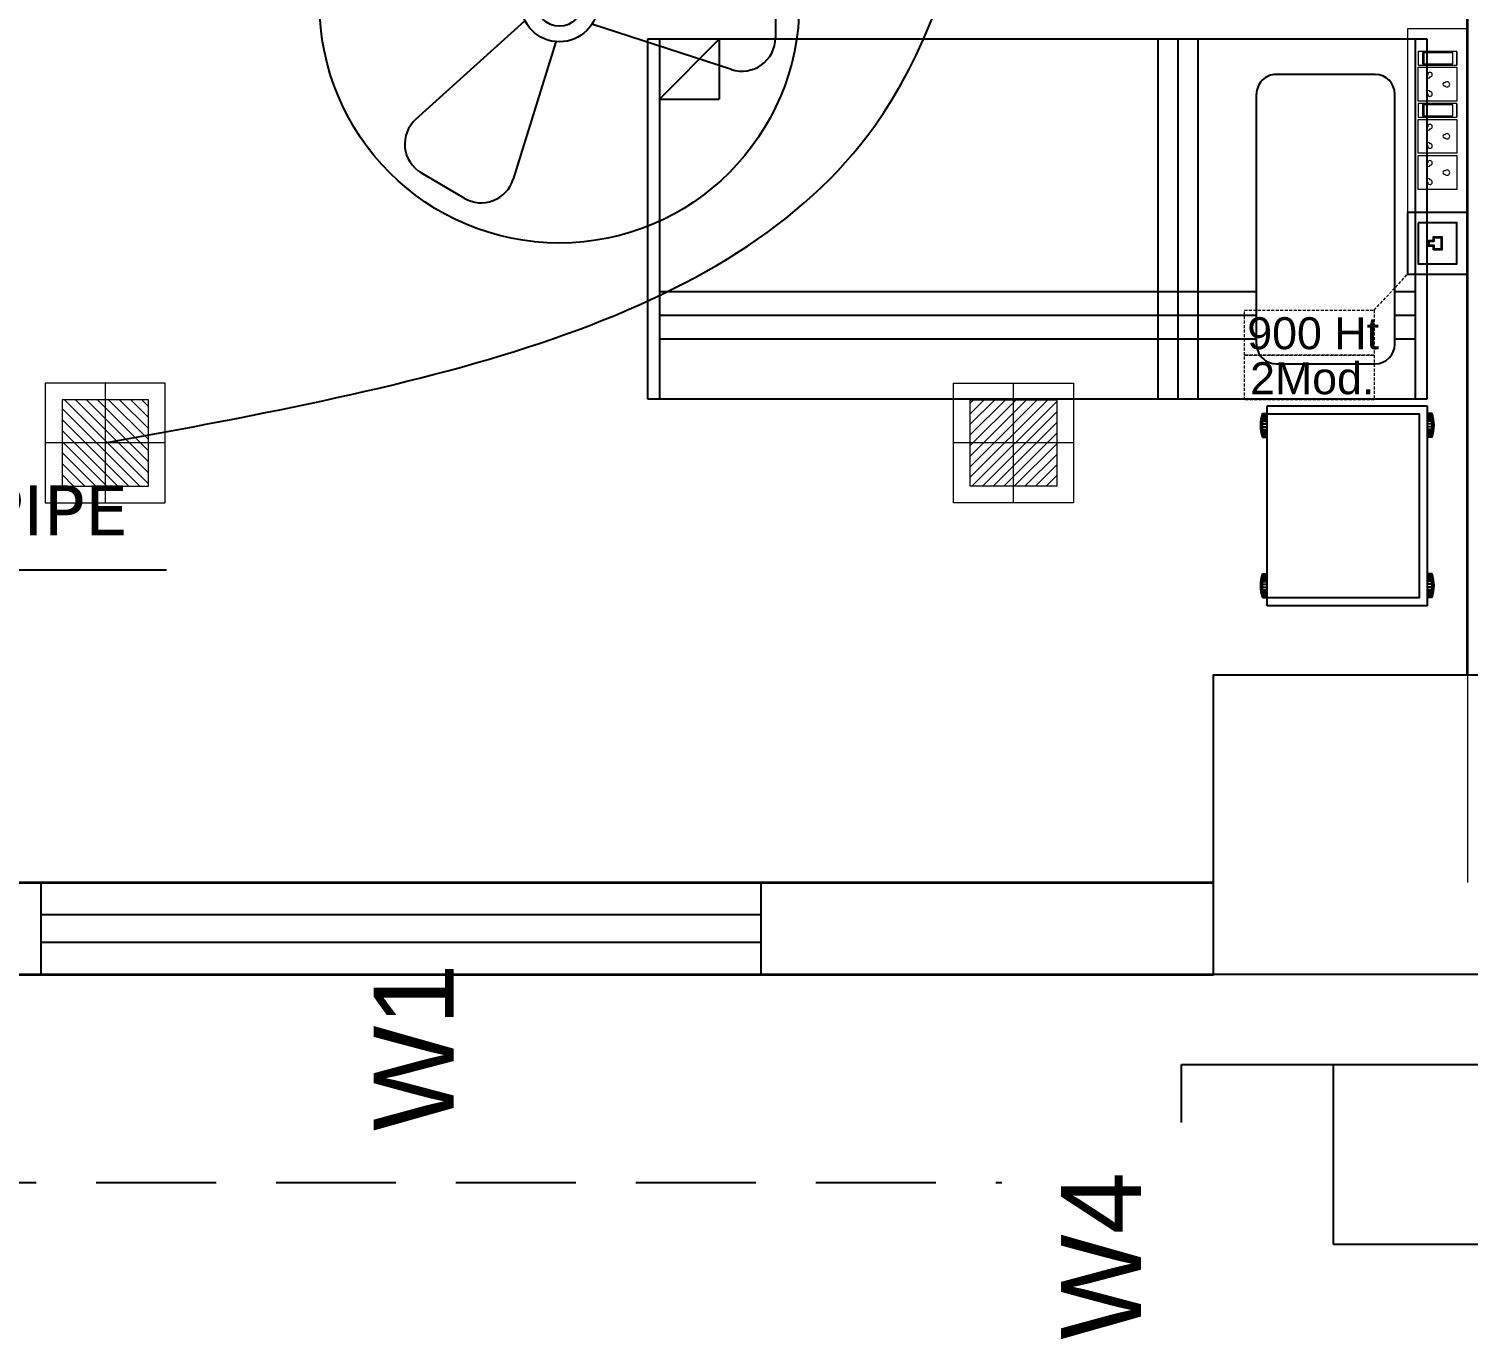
# Model space of a CAD drawing. Extents: x 3550807 to 4078732, y -628171 to -515859.
# Drawn here: x 3575760 to 3579360, y -539546 to -536268 of the extents above; entities that cross this region are included whole.
import ezdxf

# ---------------------------------------------------------------- set-up
doc = ezdxf.new("R2010")
doc.units = 0
doc.header["$LTSCALE"] = 6
doc.header["$MEASUREMENT"] = 0
for name, pattern in [('1', [0]), ('DASHED2', [0.375, 0.25, -0.125]), ('HIDDEN', [0.375, 0.25, -0.125])]:
    doc.linetypes.add(name, pattern=pattern)
doc.layers.get('0').update_dxf_attribs({"linetype": 'CONTINUOUS'})
for name, color, linetype in [('24W RAW POWER', 1, 'CONTINUOUS'), ('24W UPS POWER LIGHT', 5, 'CONTINUOUS'), ('AC-AHU', 7, 'CONTINUOUS'), ('Chajja', 7, 'CONTINUOUS'), ('COL', 5, 'CONTINUOUS'), ('ELE-1200MM CEILINGFAN', 6, 'CONTINUOUS'), ('ELE-8M 6-16A UPS SOCKET', 223, 'CONTINUOUS'), ('ELE.LAN POINT', 3, 'CONTINUOUS'), ('furniture', 33, 'CONTINUOUS'), ('JOINERY', 7, 'CONTINUOUS'), ('MEP_HVAC_TEXT', 7, 'CONTINUOUS'), ('TEXT', 5, 'CONTINUOUS'), ('Window', 161, 'CONTINUOUS')]:
    doc.layers.add(name, color=color, linetype=linetype)
doc.layers.add('CFT_LOOPING', color=7, linetype='1', lineweight=0, true_color=0xd6d600)
for name, color, linetype, lineweight in [('ELE-24W EMERGENCY  LED LIGHT', 5, 'CONTINUOUS', 18), ('ELE-24W LED LIGHT', 1, 'CONTINUOUS', 18), ('ELE. 2N0S OF 6-16 UPS SOCKETS', 191, 'CONTINUOUS', 15), ('WALL', 10, 'CONTINUOUS', 35)]:
    doc.layers.add(name, color=color, linetype=linetype, lineweight=lineweight)
doc.layers.add('ELE-LIGHTING WIRING', color=7, linetype='CONTINUOUS', true_color=0x63d7b6)
doc.styles.add('ARIAL', font='arial.ttf')
doc.styles.get("Standard").update_dxf_attribs({"font": 'SIMPLEX'})
doc.styles.add('VERDANA', font='verdana.ttf')
doc.dimstyles.new('TEXT', dxfattribs={"dimscale": 0, "dimtxt": 500, "dimasz": 100, "dimexe": 75, "dimexo": 100, "dimgap": 50, "dimtad": 0, "dimdec": 0, "dimzin": 0, "dimdsep": 46, "dimtxsty": 'ARIAL', "dimblk": 'OBLIQUE', "dimcen": 0.09, "dimdle": 100, "dimclrd": 256, "dimclre": 256, "dimclrt": 6, "dimadec": 0, "dimazin": 0, "dimtfac": 1, "dimtdec": 0, "dimtofl": 0, "dimtmove": 2, "dimatfit": 3, "dimfxl": 0, "dimfrac": 2, "dimtolj": 1, "dimtzin": 0, "dimarcsym": 0})

# ---------------------------------------------------------------- blocks, each defined once
blk = doc.blocks.new('A$C45A5314D')
at = {"layer": 'furniture', "color": 8, "ltscale": 0.75}
for p, q in [((-1962.169293559971, 946.4350902461447), (-1950.000318564358, 946.4350930284418)), ((-1962.169293559971, 946.4350902461447), (-1962.16928005009, 887.3469387483783)), ((-1962.169293367304, 945.5326501459349), (-1950.000318371691, 945.5326529282611)), ((-1962.169293111889, 944.4153746164811), (-1950.000318116276, 944.4153773987782)), ((-1962.169292830862, 943.1863666957361), (-1950.000317835249, 943.1863694780623)), ((-1962.169292434934, 941.4545845179528), (-1950.00031743932, 941.454587300279)), ((-1962.169291911297, 939.1641618874855), (-1950.000316915684, 939.1641646698117)), ((-1962.169291229919, 936.184260518261), (-1950.000316234306, 936.1842633005581)), ((-1950.000323380576, 967.4999999990396), (-1550.000323380576, 967.5000914549164)), ((-1950.00020906073, 467.4999999990687), (-1950.000323380576, 967.4999999990396)), ((-1930.304268378648, 947.8039540027676), (-1550.000318877283, 947.8040409553505)), ((-1930.304268378648, 947.8039540027676), (-1930.30416306539, 487.1960550009971)), ((-1550.000323380576, 967.5000914549164), (-1550.00020906073, 467.5000914549455)), ((-1537.831343568745, 946.4351872666448), (-1550.000318564358, 946.4351844843186)), ((-1537.83134334872, 945.532747166435), (-1550.000318344333, 945.5327443841379)), ((-1537.831343093188, 944.4154716369521), (-1550.000318088802, 944.415468854655)), ((-1537.831342812278, 943.1864637162362), (-1550.000317807891, 943.1864609339391)), ((-1537.831342416233, 941.4546815384529), (-1550.000317411846, 941.4546787561558)), ((-1537.831341892597, 939.1642589079856), (-1550.00031688821, 939.1642561256886)), ((-1537.831341211218, 936.1843575387611), (-1550.000316206831, 936.1843547564349)), ((-1537.831343568745, 946.4351872666448), (-1537.831330058863, 887.3470357688784)), ((-1962.169290279387, 932.0269435954397), (-1950.000315283774, 932.0269463777659)), ((-1962.169289153884, 927.1044393471675), (-1950.000314158271, 927.1044421294937)), ((-1962.169287734432, 920.8961900892027), (-1950.000312738819, 920.8961928714998)), ((-1962.169285902986, 912.8858390562236), (-1950.000310907373, 912.8858418385498)), ((-1962.169284483534, 906.6775897982589), (-1950.000309487921, 906.6775925805559)), ((-1962.169283358031, 901.7550855499867), (-1950.000308362418, 901.7550883322838)), ((-1537.831340260687, 932.0270406159398), (-1550.000315256417, 932.0270378336427)), ((-1537.8313391353, 927.1045363676676), (-1550.000314130913, 927.1045335853705)), ((-1537.831337715848, 920.8962871097028), (-1550.000312711461, 920.8962843273766)), ((-1537.831335884286, 912.8859360767237), (-1550.000310879899, 912.8859332944266)), ((-1537.831334464834, 906.677686818759), (-1550.000309460447, 906.6776840364328)), ((-1537.831333339447, 901.7551825704868), (-1550.00030833506, 901.7551797881606)), ((-1962.1692824075, 897.5977686271654), (-1950.000307411887, 897.5977714094915)), ((-1962.169281726237, 894.6178672579408), (-1950.000306730624, 894.6178700402379)), ((-1962.169281202485, 892.3274446274736), (-1950.000306206872, 892.3274474097707)), ((-1962.169280806556, 890.5956624496903), (-1950.000305810943, 890.5956652319874)), ((-1962.16928052553, 889.3666545289743), (-1950.000305529917, 889.3666573112714)), ((-1962.169280270115, 888.2493789994915), (-1950.000305274501, 888.2493817817885)), ((-1962.16928005009, 887.3469387483783), (-1950.000305054476, 887.3469415306754)), ((-1537.831332388916, 897.5978656476655), (-1550.000307384529, 897.5978628653684)), ((-1537.831331707537, 894.6179642784409), (-1550.00030670315, 894.6179614961147)), ((-1537.831331183901, 892.3275416479737), (-1550.000306179514, 892.3275388656475)), ((-1537.831330787856, 890.5957594701904), (-1550.000305783469, 890.5957566878642)), ((-1537.831330506946, 889.3667515494744), (-1550.000305502559, 889.3667487671482)), ((-1537.831330251414, 888.2494760199916), (-1550.000305247027, 888.2494732376654)), ((-1537.831330058863, 887.3470357688784), (-1550.000305054476, 887.3470329865522)), ((-1962.169201872079, 545.4205725681968), (-1950.000226876466, 545.4205753504939)), ((-1962.169201872079, 545.4205725681968), (-1962.169188362197, 486.3324210713618)), ((-1962.169201679528, 544.5181324330333), (-1950.000226683915, 544.5181352153304)), ((-1962.169201423996, 543.4008569035504), (-1950.000226428383, 543.4008596858475)), ((-1962.169201143086, 542.1718489828345), (-1950.000226147473, 542.1718517651316)), ((-1962.169200747041, 540.4400668050512), (-1950.000225751428, 540.4400695873483)), ((-1537.831251880853, 545.4206695886969), (-1550.000226876466, 545.4206668063707)), ((-1537.831251660828, 544.5182294535043), (-1550.000226656441, 544.5182266712072)), ((-1537.831251405412, 543.4009539240506), (-1550.000226401025, 543.4009511417244)), ((-1537.831251124386, 542.1719460033055), (-1550.000226119999, 542.1719432210084)), ((-1537.831250728457, 540.4401638255222), (-1550.00022572407, 540.4401610432251)), ((-1537.831251880853, 545.4206695886969), (-1537.831238370971, 486.3325180918619)), ((-1962.169200223405, 538.149644174584), (-1950.000225227792, 538.149646956881)), ((-1962.169199542142, 535.1697428053303), (-1950.000224546529, 535.1697455876565)), ((-1962.169198591611, 531.0124258825381), (-1950.000223595998, 531.0124286648352)), ((-1962.169197466108, 526.0899216342368), (-1950.000222470495, 526.089924416563)), ((-1962.169196046656, 519.881672376272), (-1950.000221051043, 519.8816751585982)), ((-1962.169194215094, 511.8713213432929), (-1950.000219219481, 511.8713241256191)), ((-1962.169192795642, 505.6630720853282), (-1950.000217800029, 505.6630748676544)), ((-1537.831250204705, 538.1497411950841), (-1550.000225200318, 538.1497384127579)), ((-1537.831249523442, 535.1698398258304), (-1550.000224519055, 535.1698370435333)), ((-1537.831248572911, 531.0125229030382), (-1550.000223568524, 531.012520120712)), ((-1537.831247447408, 526.0900186547369), (-1550.000222443021, 526.0900158724398)), ((-1537.831246027956, 519.8817693967721), (-1550.000221023569, 519.881766614475)), ((-1537.83124419651, 511.8714183637931), (-1550.000219192123, 511.871415581496)), ((-1537.831242777058, 505.6631691058283), (-1550.000217772671, 505.6631663235312)), ((-1962.169191670255, 500.740567837056), (-1950.000216674642, 500.7405706193531)), ((-1962.169190719724, 496.5832509142347), (-1950.000215724111, 496.5832536965609)), ((-1962.169190038345, 493.6033495450101), (-1950.000215042732, 493.6033523273072)), ((-1962.169189514709, 491.3129269145429), (-1950.000214519096, 491.31292969684)), ((-1962.16918911878, 489.5811447367596), (-1950.000214123167, 489.5811475190567)), ((-1962.169188837754, 488.3521368160436), (-1950.000213842141, 488.3521395983407)), ((-1962.169188582222, 487.2348612865608), (-1950.000213586609, 487.2348640688579)), ((-1962.169188375934, 486.3324211113795), (-1950.000213380321, 486.3324238936766)), ((-1962.169188362197, 486.3324210713618), (-1950.000213366584, 486.3324238536588)), ((-1550.000213564024, 487.196141953551), (-1930.30416306539, 487.1960550009971)), ((-1537.831241651555, 500.7406648575561), (-1550.000216647168, 500.7406620752299)), ((-1537.831240701023, 496.5833479347348), (-1550.000215696637, 496.5833451524377)), ((-1537.831240019761, 493.6034465655102), (-1550.000215015374, 493.603443783184)), ((-1537.831239496008, 491.313023935043), (-1550.000214491622, 491.3130211527168)), ((-1537.83123910008, 489.5812417572597), (-1550.000214095693, 489.5812389749335)), ((-1537.831238819053, 488.3522338365437), (-1550.000213814666, 488.3522310542176)), ((-1537.831238563638, 487.2349583070609), (-1550.000213559251, 487.2349555247347)), ((-1537.831238370971, 486.3325180918619), (-1550.000213366584, 486.3325153095648)), ((-1550.00020906073, 467.5000914549455), (-1950.00020906073, 467.4999999990687))]:
    blk.add_line(p, q, dxfattribs=at)
at = {"layer": 'furniture', "color": 8}
for p, q in [((-0.0002057774689774305, 450.0038746585774), (-1950.00020577712, 450.0034288111783)), ((-1950.00020577712, 450.0034288111783), (-1949.999999999767, -450.0034288112074)), ((-1920.472421734361, 450.0034355623939), (-1920.472215957125, -450.0034220599919)), ((-1376.51405436988, -450.0030468742287), (-1376.51405436988, 450.003810747431)), ((-1326.51405436988, -450.0030354422212), (-1326.51405436988, 450.0038221794156)), ((-1276.51405436988, -450.0030240102135), (-1276.51405436988, 450.0038336114002)), ((-29.52778404287528, -450.0029897141217), (-29.52798982011143, 450.0038679073618)), ((-1.164153218269348e-10, -450.0029829629061), (-0.0002057774689774305, 450.0038746585774)), ((-1572.335614510463, 361.8807606632472), (-1819.75112589763, 361.8807040942484)), ((-1920.472387978352, 300.0036517348778), (-1868.964085694443, 300.0036517348778)), ((-1868.964088050066, 312.6677194376825), (-1868.963945073541, -312.6676823806774)), ((-1523.122629853897, 312.6677985107817), (-1523.122486877488, -312.6676033076078)), ((-1523.122627498257, 300.0036517348778), (-29.52795606400309, 300.0036517348778)), ((-1920.472374475908, 240.9480836494184), (-1868.964072191993, 240.9480836494184)), ((-1523.122613995819, 240.9480836494184), (-29.52794256155978, 240.9480836494184)), ((-1920.472360973465, 181.8925155639879), (-1868.964058689544, 181.8925155639879)), ((-1523.12260049338, 181.8925155639879), (-29.52792905911646, 181.8925155639879)), ((-179.5279898201114, -450.00295541816), (-29.52795552411703, -300.0027735416377)), ((-179.5279898201114, -450.00295541816), (-179.5279898201114, -300.0027735416378)), ((-29.52795552411703, -300.0027735416377), (-179.5279898201115, -300.0027735416377)), ((-1819.750960416975, -361.8806445331725), (-1572.335449029924, -361.8805879641736)), ((-1949.999999999767, -450.0034288112074), (-1.164153218269348e-10, -450.0029829629061))]:
    blk.add_line(p, q, dxfattribs=at)
at = {"layer": 'furniture', "color": 8, "ltscale": 0.75}
for centre, start, end in [((-1875.999065871118, 916.8910341996525), 161.0753686590252, 198.9246575401641), ((-1624.001557746669, 916.8910918162728), 341.0753686590253, 18.92465754016413), ((-1875.998974183341, 515.8765165226359), 161.0753686590252, 198.9246575401641), ((-1624.001466058893, 515.8765741392854), 341.0753686590253, 18.92465754016413)]:
    blk.add_arc(centre, 91.09423355751099, start, end, dxfattribs=at)
at = {"layer": 'furniture', "color": 8}
for centre, start, end in [((-1819.751114645507, 312.6677306897182), 90.0000131000894, 180.0000131000894), ((-1572.335603258456, 312.667787258717), 1.310008938467266e-05, 90.0000131000894), ((-1819.750971669098, -312.6676711286423), 180.0000131000894, 270.0000131000893), ((-1572.335460281931, -312.6676145596434), 270.0000131000893, 1.310008938467266e-05)]:
    blk.add_arc(centre, 49.21297340451422, start, end, dxfattribs=at)
blk = doc.blocks.new('1232')
at = {"layer": 'Chajja', "color": 8, "linetype": 'ByBlock'}
for p, q in [((-4580, -975), (-4200, -975)), ((-4580, -1119.827907786239), (-4580, -975))]:
    blk.add_line(p, q, dxfattribs=at)
at = {"layer": 'Chajja', "color": 8, "linetype": 'HIDDEN', "ltscale": 200}
blk.add_line((-27545.00000000047, -1269.827907786239), (-5030, -1269.827907786239), dxfattribs=at)
at = {"layer": 'COL', "color": 8}
for points in [[(-3750, 0), (-3750, -750), (-4500, -750), (-4500, 0)], [(-4200, -1425.000000001863), (-4200, -975.0000000037253), (-3750, -975.0000000037253), (-3750, -1425.000000001863)]]:
    blk.add_lwpolyline(points, close=True, dxfattribs=at)
at = {"layer": 'WALL', "color": 8, "linetype": 'ByBlock'}
for p, q in [((-3865.000000000466, 0), (-3865.000000000466, 5405.159559868742)), ((-8565.000000000466, -519.8279077862389), (-4500, -519.8279077862389)), ((-10045, -749.8279077862389), (-4500, -749.8279077862389))]:
    blk.add_line(p, q, dxfattribs=at)
at = {"layer": 'WALL', "color": 8, "lineweight": 0}
blk.add_line((-3865.000000000466, 980.1720922137611), (-3865.000000000466, -519.8279077867046), dxfattribs=at)
at = {"layer": 'Window', "color": 8, "linetype": 'Continuous'}
for points in [[(-5632.5, -519.8279077862389), (-5632.5, -749.8279077862389), (-7432.5, -749.8279077862389), (-7432.5, -519.8279077862389)], [(-5632.5, -599.8279077862389), (-5632.5, -669.8279077862389), (-7432.5, -669.8279077862389), (-7432.5, -599.8279077862389)]]:
    blk.add_lwpolyline(points, close=True, dxfattribs=at)
at = {"layer": 'furniture', "color": 8, "linetype": 'Continuous', "rotation": 180.0000131267694}
blk.add_blockref('A$C45A5314D', (-5915.860220933333, 1139.752067402471), dxfattribs=at)
at = {"layer": 'JOINERY', "color": 8, "style": 'ARIAL', "width": 0.9999999966184663}
for s, p in [('W1', (-6400.921841208357, -1141.367437742185)), ('W4', (-4682.009674368426, -1663.349350927863))]:
    blk.add_text(s, height=200, rotation=90, dxfattribs=at).set_placement(p)
blk = doc.blocks.new('24w led light')
at = {"layer": 'ELE-24W LED LIGHT', "color": 1, "lineweight": 0}
for p, q in [((159.0000000012145, 158.9999999986694), (-159.9999999987274, 159.0000000012225)), ((-159.9999999987274, 159.0000000012225), (-160.0000000012806, -159.9999999987194)), ((-0.5000000012805742, -159.999999999996), (-0.4999999987274407, 158.999999999946)), ((158.9999999987194, -160.0000000012726), (159.0000000012145, 158.9999999986694)), ((114.5367849160933, 114.5367849143026), (-115.5367849143026, 114.5367849161594)), ((-115.5367849143026, 114.5367849161594), (-115.5367849161594, -115.5367849143526)), ((110.1664341049445, -115.5367849160353), (-115.5367849143606, 110.1664341068094)), ((81.97055120514068, -115.5367849159193), (-115.5367849145927, 81.97055120700553)), ((114.5367849144106, -91.7112528255815), (-91.71125282390676, 114.5367849159273)), ((114.5367849147007, -63.51536992577766), (-63.51536992410293, 114.5367849156952)), ((114.5367849149328, -35.31948702603185), (-35.31948702429909, 114.5367849155211)), ((114.5367849151069, -7.123604126228013), (-7.123604124495255, 114.536784915289)), ((114.536784915339, 21.07227877357582), (21.07227877536661, 114.5367849150569)), ((114.5367849155711, 49.26816167332163), (49.26816167511242, 114.5367849148248)), ((114.5367849158032, 77.46404457312546), (77.46404457497428, 114.5367849145927)), ((114.5367849160353, 105.6599274730454), (105.6599274747201, 114.5367849143606)), ((114.5367849142945, -115.5367849162094), (114.5367849160933, 114.5367849143026)), ((53.77466830533685, -115.5367849157452), (-115.5367849147668, 53.77466830725971)), ((25.57878540547499, -115.536784915397), (-115.5367849150569, 25.57878540745588)), ((-160.000000000004, -0.4999999987194258), (158.999999999996, -0.5000000012725593)), ((-2.617097494328851, -115.5367849151649), (-115.536784915231, -2.617097492464012)), ((-30.81298039413269, -115.5367849150489), (-115.5367849154631, -30.81298039220982)), ((-59.00886329393652, -115.5367849148168), (-115.5367849156952, -59.00886329212971)), ((-87.20474619374036, -115.5367849144686), (-115.5367849159273, -87.20474619181749)), ((-115.4006290935442, -115.5367849142945), (-115.5367849161594, -115.4006290915633)), ((-115.5367849161594, -115.5367849143526), (114.5367849142945, -115.5367849162094)), ((-160.0000000012806, -159.9999999987194), (158.9999999987194, -160.0000000012726))]:
    blk.add_line(p, q, dxfattribs=at)
blk = doc.blocks.new('A$C07FB25EA')
at = {"layer": 'ELE-1200MM CEILINGFAN', "color": 3}
for p, q in [((6.532776267500593, 13.36735990063607), (9.466628320107704, 11.64112324596863)), ((0.2555713899018883, 2.637343919337582), (3.168330920685548, 12.07415516399124)), ((9.838218455632159, 7.943537505430868), (2.358767898105725, 1.207109641702118)), ((-11.7984145034352, 4.548378357842012), (-2.224771563924151, 1.439198100535577)), ((-14.84286138923198, -1.026129745423532), (-14.81482261964993, 2.37777899041248)), ((-2.411792527615034, -1.097340643536882), (-12.04069056159642, -3.293222517087997)), ((2.156221137716784, -1.540003275806157), (8.872359640910874, -8.780932646906876)), ((1.960196047803038, -12.49191586327652), (-0.1339963341779367, -2.646307742243152)), ((8.31008512173139, -12.34123015521618), (5.348194299542229, -14.01890223638475))]:
    blk.add_line(p, q, dxfattribs=at)
at = {"layer": 'ELE-1200MM CEILINGFAN', "color": 5, "ltscale": 10}
blk.add_circle((0, 0), 16.44920765180997, dxfattribs=at)
at = {"layer": 'ELE-1200MM CEILINGFAN', "color": 3}
for radius in [2.649698036423876, 1.57768634052507]:
    blk.add_circle((0, 0), radius, dxfattribs=at)
for centre, radius, start, end in [((5.364932230608247, 11.38253260855709), 2.302911, 59.52805232013018, 162.5228544712673), ((8.29878428322263, 9.656295953875087), 2.302911, 311.9493309576654, 59.52805232013018), ((-12.51198974412546, 2.358810032856127), 2.302911000000001, 71.9493309579858, 179.5280523201116), ((-12.54002851371843, -1.045098702990799), 2.302911000000001, 179.5280523201116, 282.5228544713182), ((7.175096283113817, -10.33743390556629), 2.302911000000001, 299.5280523201873, 42.52285447146621), ((4.213205460910103, -12.01510598673485), 2.302911000000001, 191.9493309577734, 299.5280523201873)]:
    blk.add_arc(centre, radius, start, end, dxfattribs=at)
blk = doc.blocks.new('24w led emeregency')
at = {"layer": 'ELE-24W EMERGENCY  LED LIGHT'}
h = blk.add_hatch(dxfattribs=at)
h.set_pattern_fill('ANSI31', scale=166.666666666665, style=0)
h.set_pattern_definition([(45, (0, 0), (-14.73139127471959, 14.7313912747196), [])])
h.paths.add_polyline_path([(-115.397401795839, -115.397401795839), (-115.397401795839, 115.397401795839), (115.397401795839, 115.397401795839), (115.397401795839, -115.397401795839)])
at = {"layer": 'ELE-24W EMERGENCY  LED LIGHT', "color": 5}
for p, q in [((0, 160), (0, -160)), ((-160, 0), (160, 0))]:
    blk.add_line(p, q, dxfattribs=at)
for points in [[(-160, -160), (-160, 160), (160, 160), (160, -160)], [(-115.397401795839, -115.397401795839), (-115.397401795839, 115.397401795839), (115.397401795839, 115.397401795839), (115.397401795839, -115.397401795839)]]:
    blk.add_lwpolyline(points, close=True, dxfattribs=at)
blk = doc.blocks.new('543E')
at = {"layer": 'ELE. 2N0S OF 6-16 UPS SOCKETS', "color": 72, "linetype": 'ByBlock'}
for p, q in [((-123.5217769159935, -56.96349896851461), (-123.5217769159935, -90.77219462010544)), ((-26.47829865524545, -56.96349896851461), (-123.5217769159935, -56.96349896851461)), ((-26.47829865524545, -56.96349896851461), (-123.5217769159935, -56.96349896851461)), ((-112.9565595248714, -59.78089027281385), (-112.9565595248714, -87.9548033158062)), ((-37.04351604636759, -59.78089027281385), (-112.9565595248714, -59.78089027281385)), ((-109.5756899598055, -59.78089027281385), (-109.5756899598055, -87.9548033158062)), ((-37.04351604636759, -87.9548033158062), (-37.04351604636759, -59.78089027281385)), ((-26.47829865524545, -56.96349896851461), (-26.47829865524545, -90.77219462010544)), ((-26.47829865524545, -90.77219462010544), (-26.47829865524545, -56.96349896851461)), ((-123.5217769159935, -90.77219462010544), (-26.47829865524545, -90.77219462010544)), ((-123.5217769159935, -96.40697722870391), (-26.47829865524545, -96.40697722870391)), ((-123.5217769159935, -181.4217885899125), (-123.5217769159935, -96.40697722870391)), ((-112.9565595248714, -87.9548033158062), (-37.04351604636759, -87.9548033158062)), ((-26.47829865524545, -96.40697722870391), (-26.47829865524545, -181.4217885899125)), ((-26.47829865524545, -181.4217885899125), (-123.5217769159935, -181.4217885899125)), ((-123.5217769159935, -187.0565711985109), (-123.5217769159935, -220.8652668508003)), ((-26.47829865524545, -187.0565711985109), (-123.5217769159935, -187.0565711985109)), ((-26.47829865524545, -187.0565711985109), (-123.5217769159935, -187.0565711985109)), ((-112.9565595248714, -189.8739625028102), (-112.9565595248714, -218.047875546501)), ((-37.04351604636759, -189.8739625028102), (-112.9565595248714, -189.8739625028102)), ((-109.5756899598055, -189.8739625028102), (-109.5756899598055, -218.047875546501)), ((-37.04351604636759, -218.047875546501), (-37.04351604636759, -189.8739625028102)), ((-26.47829865524545, -187.0565711985109), (-26.47829865524545, -220.8652668508003)), ((-26.47829865524545, -220.8652668508003), (-26.47829865524545, -187.0565711985109)), ((-123.5217769159935, -220.8652668508003), (-26.47829865524545, -220.8652668508003)), ((-123.5217769159935, -311.5148608206073), (-123.5217769159935, -226.5000494593987)), ((-123.5217769159935, -226.5000494593987), (-26.47829865524545, -226.5000494593987)), ((-112.9565595248714, -218.047875546501), (-37.04351604636759, -218.047875546501)), ((-26.47829865524545, -226.5000494593987), (-26.47829865524545, -311.5148608206073)), ((-26.47829865524545, -311.5148608206073), (-123.5217769159935, -311.5148608206073)), ((-123.5217769159935, -402.1644547904143), (-123.5217769159935, -317.1496434292058)), ((-123.5217769159935, -317.1496434292058), (-26.47829865524545, -317.1496434292058)), ((-26.47829865524545, -317.1496434292058), (-26.47829865524545, -402.1644547904143)), ((-26.47829865524545, -402.1644547904143), (-123.5217769159935, -402.1644547904143))]:
    blk.add_line(p, q, dxfattribs=at)
blk.add_lwpolyline([(-150.0000377856195, -4.945939872413874e-05), (-150.0000377856195, -459.1279042988317), (-3.778561949729919e-05, -459.1279042988317), (-3.778561949729919e-05, -4.945939872413874e-05)], close=True, dxfattribs=at)
for centre, radius, start, end in [((-97.86541882017627, -119.1818725845078), 4.60075732491125, 112.683809928426, 345.0951366623096), ((-93.94308033399284, -114.6872787954053), 5.702069884254543, 275.2689128915341, 182.510033707553), ((-57.66235587513074, -138.9143829093082), 4.216839631109748, 71.40311952469379, 288.5968804753062), ((-51.04421467427164, -138.9143829093082), 6.616767067349747, 217.1583653161947, 142.8416346902578), ((-97.86541882017627, -158.6468932341086), 4.60075732491125, 14.90486333769031, 247.316190071574), ((-93.94308033399284, -163.1414870232111), 5.702069884254543, 177.4899662994587, 84.73108710846594), ((-97.86541882017627, -249.2749448152026), 4.60075732491125, 112.683809928426, 345.0951366623096), ((-93.94308033399284, -244.7803510261001), 5.702069884254543, 275.2689128915341, 182.510033707553), ((-97.86541882017627, -288.7399654648034), 4.60075732491125, 14.90486333769031, 247.3161900715739), ((-93.94308033399284, -293.2345592539059), 5.702069884254543, 177.4899662924471, 84.73108710846597), ((-57.66235587513074, -269.007455140003), 4.216839631109748, 71.40311952469392, 288.5968804753061), ((-51.04421467427164, -269.007455140003), 6.616767067349747, 217.1583653097421, 142.841634690258), ((-97.86541882017627, -339.9245387850096), 4.60075732491125, 112.6838099284261, 345.0951366623096), ((-93.94308033399284, -335.4299449959071), 5.702069884254543, 275.268912891534, 182.5100337075529), ((-57.66235587513074, -359.65704910981), 4.216839631109748, 71.40311952469392, 288.5968804753061), ((-51.04421467427164, -359.65704910981), 6.616767067349747, 217.1583653097421, 142.8416346838053), ((-97.86541882017627, -379.3895594346104), 4.60075732491125, 14.90486333769031, 247.3161900715739), ((-93.94308033399284, -383.8841532237129), 5.702069884254543, 177.4899662924471, 84.73108710846597)]:
    blk.add_arc(centre, radius, start, end, dxfattribs=at)
blk = doc.blocks.new('Voice')
at = {"layer": 'ELE.LAN POINT', "color": 6}
for points in [[(-0.0001435091835446656, -31.83524279187447), (127.8731920092255, -31.83524279191364), (127.8731920092255, 91.99998739433515), (-0.0001435091835446656, 91.99998739437433)], [(21.85946668858487, -9.975632593831826), (106.0135818114571, -9.975632593831826), (106.0135818114571, 70.14037719625334), (21.85946668858487, 70.14037719629252)], [(77.26763112169853, 21.4423185055611), (69.73059573140364, 21.4423185055611), (69.73059573140364, 11.69924630392988), (58.14245276861877, 11.69924630392988), (58.14245276861877, 21.4423185055611), (50.60541737832387, 21.4423185055611), (50.60541737832387, 38.72242609717381), (77.26763112169853, 38.72242609717381)], [(75.92159601097843, 22.78835361628119), (68.38456062068354, 22.78835361628119), (68.38456062068354, 13.04528141464998), (59.48848787933886, 13.04528141464998), (59.48848787933886, 22.78835361628119), (51.95145248904397, 22.78835361628119), (51.95145248904397, 37.37639098645371), (75.92159601097843, 37.37639098645371)]]:
    blk.add_lwpolyline(points, close=True, dxfattribs=at)
blk = doc.blocks.new('_Oblique')
at = {"color": 0, "linetype": 'ByBlock', "lineweight": -2}
blk.add_line((-0.5, -0.5), (0.5, 0.5), dxfattribs=at)

msp = doc.modelspace()

# ---------------------------------------------------------------- linework, layer by layer
at = {"layer": 'CFT_LOOPING', "color": 7, "linetype": 'DASHED2', "ltscale": 5}
msp.add_line((3579125.164625999, -536971.6952093125), (3579208.58925365, -536882.219830488), dxfattribs=at)
for points in [[(3578800.344606964, -536971.6952093125), (3579125.164625999, -536971.6952093125), (3579125.164625999, -537084.1952093125), (3578800.344606964, -537084.1952093125)], [(3578800.344606964, -537084.1952093125), (3579125.164625999, -537084.1952093125), (3579125.164625999, -537196.6952093125), (3578800.344606964, -537196.6952093125)]]:
    msp.add_lwpolyline(points, close=True, dxfattribs=at)
at = {"layer": 'ELE-LIGHTING WIRING', "color": 254, "linetype": 'ByBlock', "true_color": 0xdebad0}
msp.add_spline([(3575951.45954868, -537304.2644098903, -3.110130539180366e-09), (3577875.783643269, -536511.1266388608), (3578223.059548662, -535104.2644098691, -1.358892993375911e-09)], degree=3, dxfattribs=at)

# ---------------------------------------------------------------- block references
at = {"linetype": 'ByBlock'}
msp.add_blockref('1232', (3583223.589329224, -537883.9537503232), dxfattribs=at)
at = {"layer": '24W RAW POWER', "lineweight": 9, "xscale": -0.9404388715045132, "yscale": 0.9404388715045132, "zscale": 0.9404388715045132}
msp.add_blockref('24w led light', (3578222.589329241, -537303.7941904332, -2.96237178727109e-09), dxfattribs=at)
at = {"layer": '24W UPS POWER LIGHT', "lineweight": 9, "xscale": -0.9375000000222322, "yscale": 0.9375000000222322, "zscale": 0.9375000000222322}
msp.add_blockref('24w led emeregency', (3575951.45954868, -537304.2644098903, -3.110130539180366e-09), dxfattribs=at)
at = {"layer": 'ELE-1200MM CEILINGFAN', "color": 7, "ltscale": 8, "xscale": 36.47592107175105, "yscale": 36.47592107175105, "zscale": 36.47592107175105, "rotation": 180}
msp.add_blockref('A$C07FB25EA', (3577087.259548681, -536204.2644098903, -1.954208207039501e-09), dxfattribs=at)
at = {"layer": 'ELE-8M 6-16A UPS SOCKET', "color": 254, "linetype": 'ByBlock', "true_color": 0xdebad0}
msp.add_blockref('543E', (3579358.589367009, -536268.2006218411), dxfattribs=at)
at = {"layer": 'ELE.LAN POINT', "color": 7, "xscale": 1.211286963933217, "yscale": 1.211286963933217, "zscale": 1.211286963933217, "rotation": 270.0000000000001}
msp.add_blockref('Voice', (3579247.150868237, -536727.3286999706), dxfattribs=at)

# ---------------------------------------------------------------- texts
at = {"layer": 'MEP_HVAC_TEXT', "color": 0, "insert": (3576008.633507687, -537410.3763339815), "char_height": 125, "width": 1718.698670698463, "attachment_point": 3, "rotation": 359.99312459720403, "style": 'VERDANA'}
msp.add_mtext('{\\C256;DRAIN PIPE}', dxfattribs=at)
at = {"layer": 'TEXT', "color": 7, "char_height": 80, "attachment_point": 1}
for s, insert, width in [('\\A1;{\\fArial|b0|i0|c0|p34;900 Ht\\P}', (3578807.786447024, -536989.773413487), 8957.987203209177), ('\\A1;{\\fArial|b0|i0|c0|p34;2Mod.\\P}', (3578814.805239191, -537102.2734134917), 352.574825963015)]:
    msp.add_mtext(s, dxfattribs=dict(at, insert=insert, width=width))

# ---------------------------------------------------------------- leaders
at = {"layer": 'AC-AHU', "linetype": 'ByBlock'}
msp.add_leader([(3574884.669217955, -537223.623086612), (3574884.669217955, -537621.5281885153), (3576104.662947715, -537621.5281885153)], dimstyle='TEXT', override={"dimscale": 1, "dimtxt": 200, "dimasz": 100}, dxfattribs=at)

doc.saveas('drawing.dxf')
